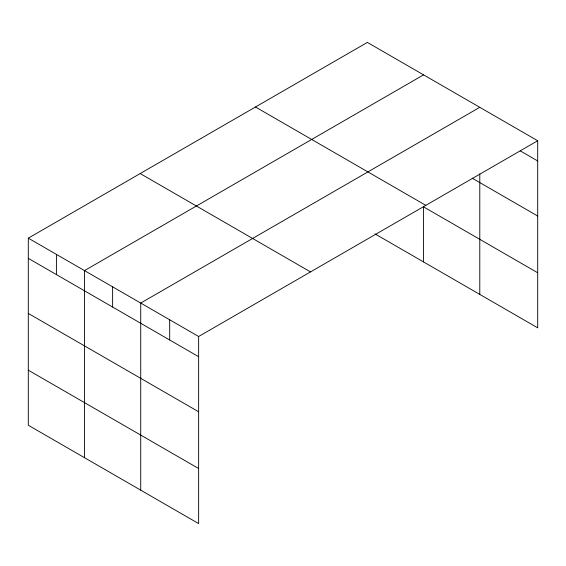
<?xml version="1.0" encoding="UTF-8"?>
<svg xmlns="http://www.w3.org/2000/svg" width="566" height="566" viewBox="0 0 566 566"><rect width="100%" height="100%" fill="white"/><g stroke="black" fill="none" stroke-linecap="round" stroke-linejoin="round"><path stroke-width="0.85" d="M537.7 140.75L367.362 42.408L28.3 238.159L28.3 425.25L198.638 523.592L198.638 336.501L537.7 140.75L537.7 327.841L374.954 233.878M479.784 173.847L479.784 294.405M423.573 74.861L84.511 270.612L84.511 457.703M479.784 107.314L140.722 303.065L140.722 490.156M520.175 150.832L537.7 160.949M472.185 178.198L537.7 216.021M255.471 107.002L425.809 205.352M537.7 272.77L423.573 206.873L423.573 261.952M140.191 173.557L310.529 271.906M28.3 238.159L198.638 336.501M28.3 258.358L198.638 356.707M28.3 313.43L198.638 411.779M28.3 370.178L198.638 468.521M169.68 319.783L169.68 339.982M112.62 286.842L112.62 307.041M56.409 254.389L56.409 274.588"/></g></svg>
